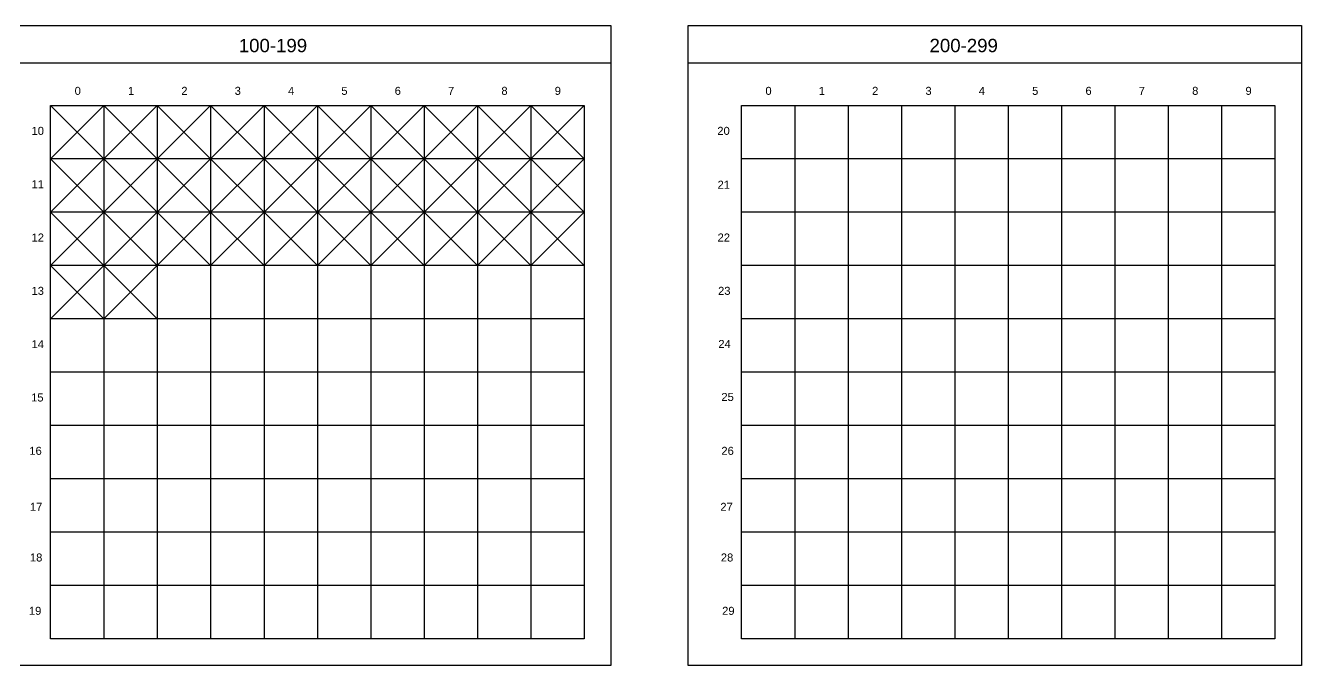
# Model space of a CAD drawing. Header units: millimetres. Extents: x 1226 to 4134, y 3039 to 4040.
# Drawn here: x 1830.3 to 2069.5, y 3920 to 4040 of the extents above; entities that cross this region are included whole.
import ezdxf
from ezdxf.enums import TextEntityAlignment as Align

# ---------------------------------------------------------------- set-up
doc = ezdxf.new("R2010")
doc.units = ezdxf.units.MM
doc.layers.add('Аппаратура', color=7, linetype='Continuous', lineweight=20)
doc.layers.add('Рамки', color=7, linetype='Continuous', lineweight=25)
doc.styles.get("Standard").update_dxf_attribs({"font": 'arial.ttf'})

msp = doc.modelspace()

# ---------------------------------------------------------------- linework, layer by layer
at = {"layer": 'Аппаратура'}
for p, q in [((1835, 4025), (1845, 4015)), ((1845, 4025), (1835, 4015)), ((1845, 4025), (1855, 4015)), ((1855, 4025), (1845, 4015)), ((1855, 4025), (1865, 4015)), ((1865, 4025), (1855, 4015)), ((1865, 4025), (1875, 4015)), ((1875, 4025), (1865, 4015)), ((1875, 4025), (1885, 4015)), ((1885, 4025), (1875, 4015)), ((1885, 4025), (1895, 4015)), ((1895, 4025), (1885, 4015)), ((1895, 4025), (1905, 4015)), ((1905, 4025), (1895, 4015)), ((1905, 4025), (1915, 4015)), ((1915, 4025), (1905, 4015)), ((1915, 4025), (1925, 4015)), ((1925, 4025), (1915, 4015)), ((1925, 4025), (1935, 4015)), ((1935, 4025), (1925, 4015)), ((1835, 4015), (1845, 4005)), ((1845, 4015), (1835, 4005)), ((1845, 4015), (1855, 4005)), ((1855, 4015), (1845, 4005)), ((1855, 4015), (1865, 4005)), ((1865, 4015), (1855, 4005)), ((1865, 4015), (1875, 4005)), ((1875, 4015), (1865, 4005)), ((1875, 4015), (1885, 4005)), ((1885, 4015), (1875, 4005)), ((1885, 4015), (1895, 4005)), ((1895, 4015), (1885, 4005)), ((1895, 4015), (1905, 4005)), ((1905, 4015), (1895, 4005)), ((1905, 4015), (1915, 4005)), ((1915, 4015), (1905, 4005)), ((1915, 4015), (1925, 4005)), ((1925, 4015), (1915, 4005)), ((1925, 4015), (1935, 4005)), ((1935, 4015), (1925, 4005)), ((1835, 4005), (1845, 3995)), ((1845, 4005), (1835, 3995)), ((1845, 4005), (1855, 3995)), ((1855, 4005), (1845, 3995)), ((1855, 4005), (1865, 3995)), ((1865, 4005), (1855, 3995)), ((1865, 4005), (1875, 3995)), ((1875, 4005), (1865, 3995)), ((1875, 4005), (1885, 3995)), ((1885, 4005), (1875, 3995)), ((1885, 4005), (1895, 3995)), ((1895, 4005), (1885, 3995)), ((1895, 4005), (1905, 3995)), ((1905, 4005), (1895, 3995)), ((1905, 4005), (1915, 3995)), ((1915, 4005), (1905, 3995)), ((1915, 4005), (1925, 3995)), ((1925, 4005), (1915, 3995)), ((1925, 4005), (1935, 3995)), ((1935, 4005), (1925, 3995)), ((1835, 3995), (1845, 3985)), ((1845, 3995), (1835, 3985)), ((1845, 3995), (1855, 3985)), ((1855, 3995), (1845, 3985))]:
    msp.add_line(p, q, dxfattribs=at)
at = {"layer": 'Рамки'}
for p, q in [((1825, 4033), (1940, 4033)), ((1954.5, 4033), (2069.5, 4033)), ((1845, 4025), (1845, 3925)), ((1855, 4025), (1855, 3925)), ((1865, 4025), (1865, 3925)), ((1875, 4025), (1875, 3925)), ((1885, 4025), (1885, 3925)), ((1895, 4025), (1895, 3925)), ((1905, 4025), (1905, 3925)), ((1915, 4025), (1915, 3925)), ((1925, 4025), (1925, 3925)), ((1974.5, 4025), (1974.5, 3925)), ((1984.5, 4025), (1984.5, 3925)), ((1994.5, 4025), (1994.5, 3925)), ((2004.5, 4025), (2004.5, 3925)), ((2014.5, 4025), (2014.5, 3925)), ((2024.5, 4025), (2024.5, 3925)), ((2034.5, 4025), (2034.5, 3925)), ((2044.5, 4025), (2044.5, 3925)), ((2054.5, 4025), (2054.5, 3925)), ((1935, 4015), (1835, 4015)), ((2064.5, 4015), (1964.5, 4015)), ((1935, 4005), (1835, 4005)), ((2064.5, 4005), (1964.5, 4005)), ((1935, 3995), (1835, 3995)), ((2064.5, 3995), (1964.5, 3995)), ((1935, 3985), (1835, 3985)), ((2064.5, 3985), (1964.5, 3985)), ((1935, 3975), (1835, 3975)), ((2064.5, 3975), (1964.5, 3975)), ((1935, 3965), (1835, 3965)), ((2064.5, 3965), (1964.5, 3965)), ((1935, 3955), (1835, 3955)), ((2064.5, 3955), (1964.5, 3955)), ((1935, 3945), (1835, 3945)), ((2064.5, 3945), (1964.5, 3945)), ((1935, 3935), (1835, 3935)), ((2064.5, 3935), (1964.5, 3935))]:
    msp.add_line(p, q, dxfattribs=at)
for points in [[(1825, 4040), (1940, 4040), (1940, 3920), (1825, 3920)], [(1954.5, 4040), (2069.5, 4040), (2069.5, 3920), (1954.5, 3920)], [(1835, 4025), (1935, 4025), (1935, 3925), (1835, 3925)], [(1964.5, 4025), (2064.5, 4025), (2064.5, 3925), (1964.5, 3925)]]:
    msp.add_lwpolyline(points, close=True, dxfattribs=at)

# ---------------------------------------------------------------- texts
for s, p in [('100-199', (1870.27, 4035)), ('200-299', (1999.77, 4035))]:
    msp.add_text(s, height=2.5).set_placement(p)
for s, p in [('0', (1839.5, 4027)), ('1', (1849.5, 4027)), ('2', (1859.5, 4027)), ('3', (1869.5, 4027)), ('4', (1879.5, 4027)), ('5', (1889.5, 4027)), ('6', (1899.5, 4027)), ('7', (1909.5, 4027)), ('8', (1919.5, 4027)), ('9', (1929.5, 4027)), ('0', (1969, 4027)), ('1', (1979, 4027)), ('2', (1989, 4027)), ('3', (1999, 4027)), ('4', (2009, 4027)), ('5', (2019, 4027)), ('6', (2029, 4027)), ('7', (2039, 4027)), ('8', (2049, 4027)), ('9', (2059, 4027))]:
    msp.add_text(s, height=1.5, dxfattribs=at).set_placement(p)
for s, p in [('10', (1832.58, 4021)), ('20', (1961.15, 4021)), ('11', (1832.58, 4011)), ('21', (1961.19, 4010.9)), ('12', (1832.58, 4001)), ('22', (1961.2, 4001)), ('13', (1832.58, 3991)), ('23', (1961.29, 3991)), ('14', (1832.58, 3981)), ('24', (1961.34, 3981.04)), ('15', (1832.5, 3971)), ('25', (1961.91, 3971.1)), ('16', (1832.17, 3961)), ('26', (1961.91, 3961)), ('17', (1832.28, 3950.5)), ('27', (1961.72, 3950.5)), ('18', (1832.28, 3941)), ('28', (1961.81, 3941)), ('19', (1832.09, 3931)), ('29', (1962.05, 3931))]:
    msp.add_text(s, height=1.5, dxfattribs=at).set_placement(p, align=Align.TOP_CENTER)

doc.saveas('drawing.dxf')
